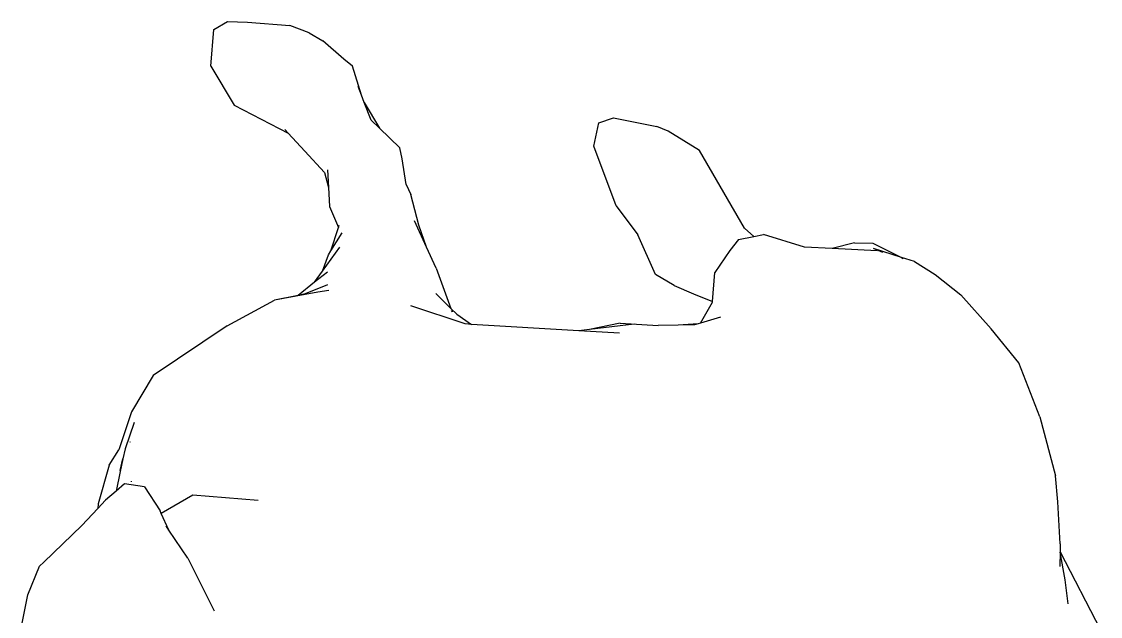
# Model space of a CAD drawing. Header units: millimetres. Extents: x -650 to 3773, y 316 to 2389.
# Drawn here: x 623.2 to 648.39, y 572.9 to 586.8 of the extents above; entities that cross this region are included whole.
import ezdxf

# ---------------------------------------------------------------- set-up
doc = ezdxf.new("R2010")
doc.units = ezdxf.units.MM

# ---------------------------------------------------------------- blocks, each defined once
blk = doc.blocks.new('A$C1e894cf7')
for p, q in [((568.793, 158.771), (570.621, 159.711)), ((568.607, 158.775), (567.626, 158.714)), ((568.607, 158.775), (568.793, 158.771)), ((568.793, 158.771), (568.8, 158.771)), ((569.446, 158.889), (568.8, 158.771)), ((568.8, 158.771), (569.139, 158.763)), ((570.013, 158.958), (569.446, 158.889)), ((565.638, 158.3), (567.02, 158.661)), ((567.626, 158.714), (567.02, 158.661)), ((565.638, 158.3), (564.38, 157.805)), ((564.38, 157.805), (563.583, 157.159)), ((562.792, 156.454), (563.583, 157.159)), ((562.317, 155.853), (562.792, 156.454)), ((562.015, 155.369), (562.317, 155.853)), ((562.015, 155.369), (561.919, 155.067)), ((561.582, 154.396), (561.919, 155.067)), ((561.919, 155.067), (561.71, 154.413)), ((561.919, 155.067), (561.938, 155.106)), ((561.76, 154.495), (561.707, 153.446)), ((561.8, 154.633), (561.71, 154.413)), ((561.574, 153.965), (561.582, 154.396)), ((561.574, 153.965), (561.707, 153.446)), ((561.707, 153.446), (561.674, 152.797)), ((561.674, 152.797), (561.378, 151.846)), ((561.424, 151.616), (561.378, 151.846)), ((561.234, 151.4), (561.424, 151.616)), ((561.495, 151.257), (561.424, 151.616)), ((561.234, 151.4), (559.421, 150.35)), ((561.495, 151.257), (561.758, 151.057)), ((561.758, 151.057), (562.266, 150.706)), ((562.942, 150.652), (562.266, 150.706)), ((563.312, 150.835), (563.451, 150.367)), ((562.766, 150.208), (562.942, 150.652)), ((562.962, 150.651), (562.942, 150.652)), ((563.451, 150.367), (562.962, 150.651)), ((559.421, 150.35), (558.964, 149.618)), ((562.571, 149.757), (562.766, 150.208)), ((563.451, 150.367), (563.466, 150.315)), ((563.466, 150.315), (563.498, 149.846)), ((563.466, 150.315), (563.492, 150.229)), ((563.492, 150.229), (563.498, 149.846)), ((562.571, 149.757), (562.313, 149.32)), ((563.498, 149.846), (563.506, 149.386)), ((558.964, 149.618), (558.858, 149.354)), ((558.653, 148.336), (558.858, 149.354)), ((562.313, 149.32), (561.389, 148.904)), ((563.453, 148.496), (563.506, 149.386)), ((560.708, 148.4), (561.389, 148.904)), ((563.477, 148.82), (563.599, 147.776)), ((563.453, 148.496), (563.599, 147.776)), ((563.684, 148.477), (563.628, 147.53)), ((558.773, 147.996), (558.653, 148.336)), ((560.708, 148.4), (559.313, 147.882)), ((559.313, 147.882), (558.773, 147.996)), ((563.599, 147.776), (563.628, 147.53)), ((563.628, 147.53), (563.48, 145.023)), ((563.238, 144.676), (563.48, 145.023)), ((563.48, 145.023), (563.471, 144.871)), ((563.471, 144.871), (563.051, 143.608)), ((563.238, 144.676), (563.107, 144.543)), ((562.169, 144.198), (563.107, 144.543)), ((563.107, 144.543), (562.757, 144.186)), ((563.158, 144.546), (563.188, 144.573)), ((563.17, 144.566), (563.188, 144.573)), ((562.169, 144.198), (561.676, 143.972)), ((561.676, 143.972), (561.059, 143.69)), ((561.676, 143.972), (561.164, 143.79)), ((561.164, 143.79), (560.445, 143.605)), ((559.615, 143.405), (559.356, 143.351)), ((560.213, 143.495), (559.615, 143.405)), ((560.213, 143.495), (560.445, 143.605)), ((558.895, 142.871), (559.356, 143.351)), ((558.293, 142.516), (558.895, 142.871)), ((558.706, 142.676), (558.895, 142.871)), ((558.706, 142.676), (558.293, 142.516)), ((558.125, 142.451), (557.447, 142.24)), ((558.125, 142.451), (557.921, 142.372)), ((558.293, 142.516), (558.125, 142.451)), ((557.447, 142.24), (557.283, 142.037)), ((557.283, 142.037), (556.858, 141.549)), ((560.725, 141.704), (561.214, 141.919)), ((561.214, 141.919), (561.166, 141.935)), ((561.764, 141.739), (561.214, 141.919)), ((561.764, 141.739), (561.34, 141.998)), ((562.238, 141.543), (561.675, 141.945)), ((559.869, 141.659), (560.28, 141.681)), ((559.928, 141.588), (560.28, 141.681)), ((560.28, 141.681), (560.725, 141.704)), ((561.855, 141.683), (561.764, 141.739)), ((562.238, 141.543), (561.855, 141.683)), ((562.259, 141.659), (562.497, 141.358)), ((562.774, 141.105), (562.546, 141.669)), ((562.688, 141.687), (562.729, 141.433)), ((556.668, 141.231), (556.858, 141.549)), ((559.928, 141.588), (559.432, 141.133)), ((562.497, 141.358), (562.238, 141.543)), ((562.497, 141.358), (562.802, 140.974)), ((562.729, 141.433), (562.916, 140.421)), ((556.668, 141.231), (556.496, 140.781)), ((559.432, 141.133), (559.01, 140.739)), ((562.774, 141.105), (562.802, 140.974)), ((562.802, 140.974), (562.916, 140.421)), ((556.416, 139.793), (556.496, 140.781)), ((558.358, 139.48), (559.01, 140.739)), ((559.01, 140.739), (558.93, 140.663)), ((563.511, 139.316), (562.916, 140.421)), ((567.592, 140.039), (567.468, 138.512)), ((556.405, 139.326), (556.416, 139.793)), ((557.444, 138.931), (558.358, 139.48)), ((556.591, 139.006), (556.405, 139.326)), ((563.511, 139.316), (564.676, 137.59)), ((557.444, 138.931), (556.591, 139.006)), ((568.946, 138.4), (570.174, 139.015)), ((567.468, 138.512), (567.896, 137.777)), ((568.946, 138.4), (568.288, 137.957)), ((568.288, 137.957), (567.896, 137.777)), ((568.288, 137.957), (568.19, 137.891)), ((564.676, 137.59), (565.522, 137.084)), ((567.274, 137.387), (567.834, 137.748)), ((567.896, 137.777), (567.834, 137.748)), ((567.274, 137.387), (567.206, 136.916)), ((565.522, 137.084), (566.41, 136.788)), ((565.775, 137.144), (566.386, 136.932)), ((567.143, 137.071), (567.163, 137.073)), ((566.236, 137.052), (566.221, 137.055)), ((566.386, 136.932), (566.624, 136.88)), ((566.898, 136.819), (566.624, 136.88)), ((566.624, 136.88), (566.922, 136.816)), ((567.206, 136.916), (567.374, 136.72)), ((566.772, 136.561), (566.41, 136.788)), ((566.898, 136.819), (566.922, 136.816)), ((566.922, 136.816), (567.374, 136.72)), ((567.374, 136.72), (567.587, 136.471)), ((566.772, 136.561), (567.671, 136.302)), ((567.587, 136.471), (567.779, 136.293)), ((567.671, 136.302), (567.779, 136.293)), ((567.779, 136.293), (568.177, 135.923)), ((567.779, 136.293), (567.785, 136.292)), ((568.177, 135.923), (569.034, 135.032)), ((569.034, 135.032), (569.131, 134.934)), ((569.798, 134.659), (569.131, 134.934)), ((569.914, 134.636), (569.798, 134.659)), ((569.914, 134.636), (569.915, 134.635)), ((569.915, 134.635), (569.917, 134.635)), ((570.538, 134.514), (569.917, 134.635))]:
    blk.add_line(p, q)

msp = doc.modelspace()

# ---------------------------------------------------------------- block references
at = {"rotation": 270}
msp.add_blockref('A$C1e894cf7', (488.682, 1143.208), dxfattribs=at)

doc.saveas('drawing.dxf')
